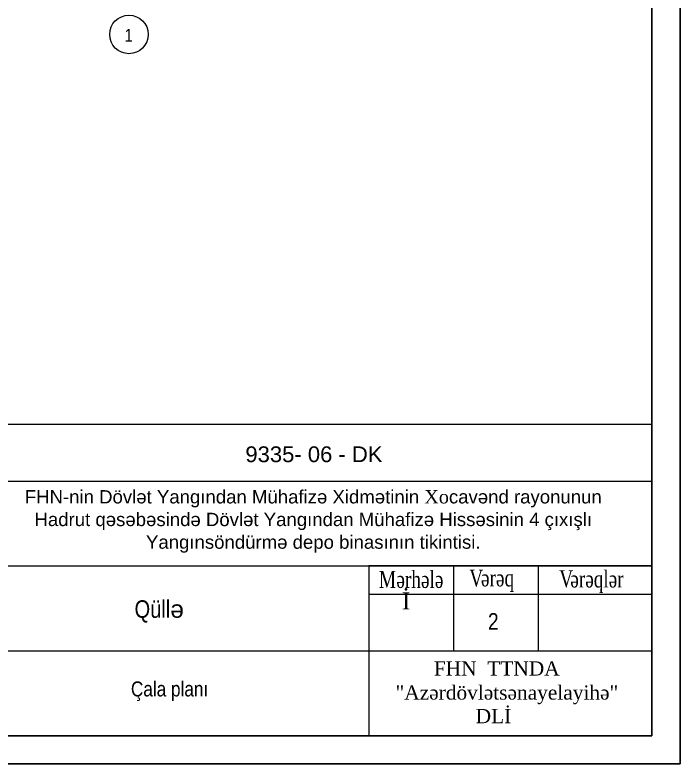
# Model space of a CAD drawing. Header units: millimetres. Extents: x -149347 to 251215, y -2929184 to -2541447.
# Drawn here: x -111759 to -96230, y -2652042 to -2634553 of the extents above; entities that cross this region are included whole.
import ezdxf

# ---------------------------------------------------------------- set-up
doc = ezdxf.new("R2010")
doc.units = ezdxf.units.MM
for name, color, linetype, lineweight in [('Text blocks_Ном._пера__1', 7, 'Continuous', 15), ('аракясмя', 130, 'Continuous', 20), ('перегородка', 130, 'Continuous', 20)]:
    doc.layers.add(name, color=color, linetype=linetype, lineweight=lineweight)
doc.styles.add('400', font='times.ttf', dxfattribs={"width": 0.75, "height": 300})
doc.styles.add('Arial', font='arial.ttf')
doc.styles.add('style6', font='ARIALN.TTF', dxfattribs={"height": 300})
doc.styles.add('Times New Roman', font='times.ttf')

# ---------------------------------------------------------------- blocks, each defined once
blk = doc.blocks.new('mekteb')
at = {"color": 0, "lineweight": 25}
for p, q in [((139843, -1821466), (139843, -1849866)), ((139843, -1849866), (99643, -1849866))]:
    blk.add_line(p, q, dxfattribs=at)
at = {"color": 0, "lineweight": 25, "ltscale": 15}
for p, q in [((139343, -1849366), (139343, -1821966)), ((101643, -1849366), (139343, -1849366))]:
    blk.add_line(p, q, dxfattribs=at)
at = {"linetype": 'Continuous', "lineweight": 15}
for p, q in [((120843, -1844866), (139343, -1844866)), ((120843, -1846366), (139343, -1846366)), ((135843, -1847866), (135843, -1846366)), ((137343, -1847866), (137343, -1846366)), ((134343, -1846866), (139343, -1846866)), ((120843, -1847866), (139343, -1847866)), ((120843, -1849366), (139343, -1849366))]:
    blk.add_line(p, q, dxfattribs=at)
for points in [[(120843, -1849366), (139343, -1849366), (139343, -1843866), (120843, -1843866)], [(134343, -1849366), (139343, -1849366), (139343, -1846366), (134343, -1846366)]]:
    blk.add_lwpolyline(points, close=True, dxfattribs=at)
at = {"lineweight": 25, "ltscale": 15, "style": '400', "width": 0.75}
for s, p in [(' M', (134437, -1846755)), ('ərhələ', (134831, -1846755)), ('V', (136119, -1846732)), ('   V', (137454, -1846743)), ('ərəqlər', (137904, -1846747)), ('ərəq', (136326, -1846728))]:
    blk.add_text(s, height=300, dxfattribs=at).set_placement(p)
at = {"lineweight": 25, "ltscale": 15, "attachment_point": 1, "style": 'Times New Roman'}
for s, insert, char_height, width in [('{\\fTimes New Roman|b0|i0|c238|p18;\\H0.42397x;İ\\fTimes New Roman|b0|i0|c186|p18;\\H2.3586x;      }', (134926, -1846834), 707.62, 10102.13), ('"{\\fTimes New Roman|b0|i0|c238|p18;Azərdövlətsənayelayihə"\\P              } {\\fTimes New Roman|b0|i0|c238|p18;DLİ}', (134816, -1848478), 250, 8698.57)]:
    blk.add_mtext(s, dxfattribs=dict(at, insert=insert, char_height=char_height, width=width))
at = {"lineweight": 25, "insert": (130203, -1846973), "char_height": 310, "width": 5486.13, "attachment_point": 1, "style": 'style6'}
blk.add_mtext('{\\C0;Q\\fArial Narrow|b0|i0|c238|p34;üll\\fArial|b0|i0|c0|p34;ə}', dxfattribs=at)
at = {"lineweight": 25, "ltscale": 15, "insert": (135115, -1848053), "char_height": 250, "attachment_point": 1, "style": 'Times New Roman'}
blk.add_mtext('  {\\fTimes New Roman|b0|i0|c238|p18;  FHN  TTNDA}', dxfattribs=at)
at = {"layer": 'Text blocks_Ном._пера__1', "linetype": 'Continuous', "lineweight": 25, "insert": (128266, -1845580), "char_height": 235, "width": 10191.85, "attachment_point": 4, "line_spacing_factor": 1.021551, "style": 'Arial'}
blk.add_mtext('\\pxqc;{\\fArial|b0|i0|c238|p34;\\C256;FHN-nin Dövlət Yangından Mühafizə Xidmətinin \\fTimes New Roman|b0|i0|c204|p18;Xo\\fArial|b0|i0|c238|p34;cavənd rayonunun Hadrut qəsəbəsində Dövlət Yangından Mühafizə Hissəsinin 4 çıxışlı Yangınsöndürmə depo binasının tikintisi.}', dxfattribs=at)
at = {"layer": 'перегородка', "lineweight": 30, "insert": (132162, -1844536), "char_height": 441.245, "width": 6524.89, "attachment_point": 7, "style": 'Arial'}
blk.add_mtext('{\\fArial|b0|i0|c238|p34;\\H0.63158x;\\C7;9335\\fArial|b0|i0|c204|p34;- \\fArial|b0|i0|c238|p34;06\\fArial|b0|i0|c204|p34; - DK}', dxfattribs=at)

msp = doc.modelspace()

# ---------------------------------------------------------------- linework, layer by layer
at = {"layer": 'аракясмя', "lineweight": 20}
msp.add_circle((-109098.10175, -2635007.38433), 450, dxfattribs=at)

# ---------------------------------------------------------------- block references
at = {"lineweight": 15, "xscale": 1.321300404304731, "yscale": 1.321300404304731, "zscale": 1.321300404304731}
msp.add_blockref('mekteb', (-281005.26852, -207813.07013), dxfattribs=at)

# ---------------------------------------------------------------- texts
at = {"color": 1, "lineweight": 13, "insert": (-101087.02474, -2648713.57827), "char_height": 390, "width": 11517.000933, "attachment_point": 5, "style": 'style6'}
msp.add_mtext('{\\fArial Narrow|b0|i0|c238|p34;        2}', dxfattribs=at)
at = {"insert": (-109052.20333, -2650114.34691), "char_height": 350, "width": 2354.4992533, "attachment_point": 1, "style": 'style6'}
msp.add_mtext('\\A1;{\\fArial Narrow|b0|i0|c238|p34;Çala planı}', dxfattribs=at)
at = {"layer": 'аракясмя', "lineweight": 20, "style": 'style6'}
msp.add_text('1', height=300, dxfattribs=at).set_placement((-109199.08798, -2635177.25909))

doc.saveas('drawing.dxf')
